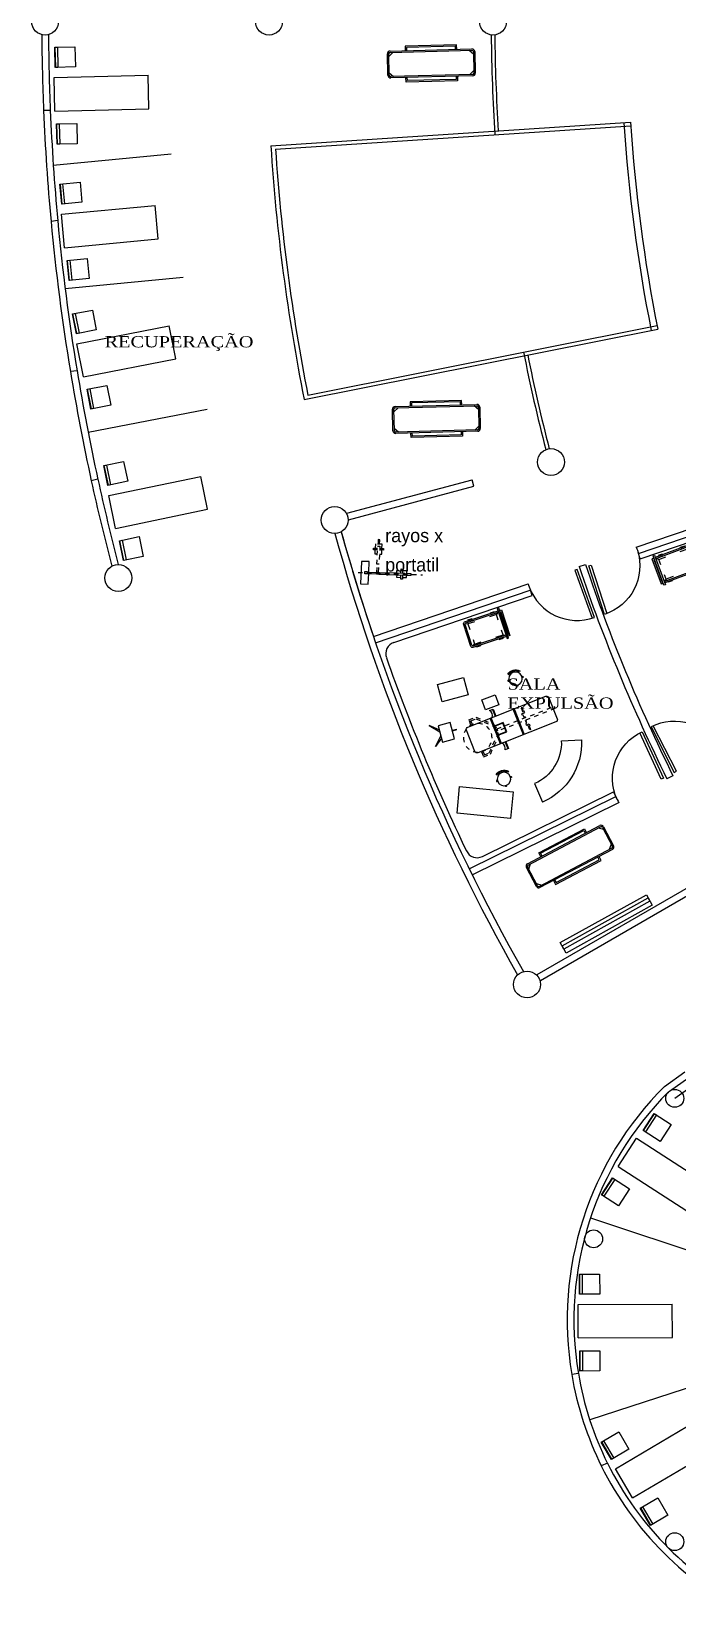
# Model space of a CAD drawing. Header units: millimetres. Extents: x 9 to 248, y 25 to 124.
# Drawn here: x 163.39 to 177.8, y 44.58 to 79.94 of the extents above; entities that cross this region are included whole.
import ezdxf

# ---------------------------------------------------------------- set-up
doc = ezdxf.new("R2010")
doc.units = ezdxf.units.MM
doc.header["$LTSCALE"] = 0.8
doc.header["$MEASUREMENT"] = 0
for name, pattern in [('ACAD_ISO08W100', [36, 24, -3, 6, -3]), ('DIVIDE5', [0.24, 0.12, -0.04, 0, -0.04, 0, -0.04]), ('DOT6', [0.02, 0, -0.02]), ('HIDDE30', [0.048, 0.03, -0.018])]:
    doc.linetypes.add(name, pattern=pattern)
for name, color, linetype in [('CANCELERIA', 30, 'Continuous'), ('COLUMNAS', 5, 'Continuous'), ('EJES', 1, 'ACAD_ISO08W100'), ('letrero', 4, 'Continuous'), ('MUEBLES', 2, 'Continuous'), ('MUROS', 6, 'Continuous')]:
    doc.layers.add(name, color=color, linetype=linetype)
doc.layers.add('LUMINARIAS', color=7, linetype='Continuous', lineweight=30)
doc.styles.add('Estilo 01', font='times.ttf', dxfattribs={"width": 1.2})
doc.styles.get("Standard").update_dxf_attribs({"font": 'bgothl.ttf'})
doc.linetypes.add('ZIGZAG', pattern='A,0.00254,-5.08,[131,ltypeshp.shx,S=5.08,R=0,X=-5.08,Y=0],-10.16,[131,ltypeshp.shx,S=5.08,R=180,X=5.08,Y=0],-5.08', length=20.32254)

# ---------------------------------------------------------------- blocks, each defined once
blk = doc.blocks.new('COLUMNA')
at = {"layer": 'COLUMNAS', "ltscale": 0.15}
blk.add_circle((78.551, 72.792), 0.3, dxfattribs=at)
blk = doc.blocks.new('SILLA')
at = {"layer": 'MUEBLES', "ltscale": 0.15}
for points in [[(245.006, 69.762), (245.231, 70.152), (244.841, 70.377), (244.616, 69.987)], [(245.035, 69.814), (244.646, 70.039), (244.621, 69.995), (245.01, 69.77)]]:
    blk.add_lwpolyline(points, close=True, dxfattribs=at)
blk = doc.blocks.new('CAMA')
at = {"layer": 'MUEBLES', "ltscale": 0.15}
for p, q in [((245.018, 69.714), (246.068, 71.533)), ((246.068, 71.533), (246.718, 71.158)), ((245.668, 69.339), (246.718, 71.158)), ((245.018, 69.714), (245.668, 69.339))]:
    blk.add_line(p, q, dxfattribs=at)
blk = doc.blocks.new('36211306')
for p, q in [((0.74, -0.56), (0.74, 0)), ((0.76, 0), (0.76, -0.56)), ((1.154, 0.15), (1.154, 0)), ((1.26, 0), (1.26, -0.56)), ((1.154, -0.71), (1.154, -0.56))]:
    blk.add_line(p, q)
blk.add_lwpolyline([(0.05, -0.56, -0.414214), (0, -0.51), (0, -0.05, -0.414214), (0.05, 0), (1.75, 0, -0.414214), (1.8, -0.05), (1.8, -0.51, -0.414214), (1.75, -0.56)], format="xyb", close=True)
blk.add_lwpolyline([(1.24, 0), (1.24, -0.18), (1.05, -0.18), (1.05, -0.38), (1.24, -0.38), (1.24, -0.56)])
for points in [[(1.14, 0), (1.14, 0.15), (1.219, 0.15, 0.351), (1.219, 0, 0.351)], [(1.219, -0.56, 0.351), (1.219, -0.71), (1.14, -0.71), (1.14, -0.56)]]:
    blk.add_lwpolyline(points, format="xyb")
blk.add_lwpolyline([(1.24, -0.19), (1.06, -0.19), (1.06, -0.37), (1.24, -0.37)], close=True)
blk = doc.blocks.new('MUE-107')
at = {"color": 0, "linetype": 'ByBlock'}
for p, q in [((0.4, 0.4), (1.55, 0.4)), ((0.4, 0.3), (0.4, 0.4)), ((0.43, 0.37), (1.52, 0.37)), ((0.43, 0.3), (0.43, 0.37)), ((1.52, 0.37), (1.52, 0.3)), ((1.55, 0.4), (1.55, 0.3)), ((0, -0.24), (0, 0.24)), ((0.03, 0.183), (0.125, 0.27)), ((0.03, -0.24), (0.03, 0.24)), ((0.06, 0.3), (1.89, 0.3)), ((0.06, 0.27), (1.89, 0.27)), ((1.92, 0.183), (1.825, 0.27)), ((1.92, 0.24), (1.92, -0.24)), ((1.95, 0.24), (1.95, -0.24)), ((0.03, -0.183), (0.125, -0.27)), ((1.89, -0.27), (0.06, -0.27)), ((1.89, -0.3), (0.06, -0.3)), ((0.4, -0.3), (0.4, -0.4)), ((0.43, -0.3), (0.43, -0.37)), ((1.52, -0.37), (1.52, -0.3)), ((1.55, -0.4), (1.55, -0.3)), ((1.92, -0.183), (1.825, -0.27)), ((0.4, -0.4), (1.55, -0.4)), ((0.43, -0.37), (1.52, -0.37))]:
    blk.add_line(p, q, dxfattribs=at)
for centre, radius, start, end in [((0.06, 0.24), 0.06, 90, 180), ((0.06, 0.24), 0.03, 90, 180), ((1.89, 0.24), 0.06, 0, 90), ((1.89, 0.24), 0.03, 360, 90), ((0.06, -0.24), 0.06, 180, 270), ((0.06, -0.24), 0.03, 180, 270), ((1.89, -0.24), 0.03, 270, 0), ((1.89, -0.24), 0.06, 270, 0)]:
    blk.add_arc(centre, radius, start, end, dxfattribs=at)
blk = doc.blocks.new('31080052')
for p, q in [((-0.087, 0.152), (-0.087, 0.122)), ((-0.075, 0.158), (-0.075, 0.13)), ((-0.013, 0.175), (-0.013, 0.149)), ((0.012, 0.149), (0.012, 0.175)), ((0.075, 0.158), (0.075, 0.13)), ((0.088, 0.152), (0.088, 0.122))]:
    blk.add_line(p, q)
for points in [[(-0.149, 0.012), (-0.163, 0.012, 1), (-0.163, -0.013), (-0.149, -0.013)], [(0.149, 0.012), (0.163, 0.012, -1), (0.163, -0.013), (0.149, -0.013)], [(-0.013, -0.149), (-0.013, -0.163, 1), (0.012, -0.163), (0.012, -0.149)]]:
    blk.add_lwpolyline(points, format="xyb")
blk.add_lwpolyline([(0.124, 0.124), (0.141, 0.141, 0.414214), (-0.141, 0.141), (-0.124, 0.124, -0.414214)], format="xyb", close=True)
blk.add_circle((0, 0), 0.15)
blk = doc.blocks.new('LAMPARA-S-SOM')
at = {"linetype": 'HIDDE30', "ltscale": 3}
for p, q in [((-0.355, 0.453), (-0.189, 0.453)), ((-0.355, 0.331), (-0.355, 0.453)), ((-0.321, 0.419), (-0.203, 0.419)), ((-0.321, 0.331), (-0.321, 0.419)), ((-0.203, 0.419), (0.194, 0.036)), ((-0.189, 0.453), (0.244, 0.036)), ((-0.355, -0.309), (-0.355, -0.432)), ((-0.321, -0.309), (-0.321, -0.398)), ((-0.203, -0.398), (0.194, -0.015)), ((-0.189, -0.432), (0.244, -0.015)), ((-0.355, -0.432), (-0.189, -0.432)), ((-0.321, -0.398), (-0.203, -0.398))]:
    blk.add_line(p, q, dxfattribs=at)
blk.add_lwpolyline([(0.156, 0.038), (0.156, -0.016), (1.524, -0.018), (1.524, 0.036)], close=True, dxfattribs=at)
for points in [[(0.812, 0.037), (0.812, 0.109), (0.794, 0.109), (0.794, 0.145), (0.812, 0.145), (0.83, 0.145), (0.866, 0.145), (0.866, 0.181), (0.848, 0.181), (0.848, 0.271), (0.83, 0.271), (0.83, 0.037)], [(0.812, -0.017), (0.812, -0.089), (0.794, -0.089), (0.794, -0.125), (0.812, -0.125), (0.83, -0.125), (0.866, -0.125), (0.866, -0.161), (0.848, -0.161), (0.848, -0.251), (0.83, -0.251), (0.83, -0.017)]]:
    blk.add_lwpolyline(points, dxfattribs=at)
blk.add_circle((-0.32, 0.011), 0.32, dxfattribs=at)
blk = doc.blocks.new('TRIPIE')
at = {"ltscale": 0.15}
for points in [[(-0.171, 0.048), (-0.341, 0.192), (-0.171, -0.002)], [(-0.171, -0.146), (-0.363, -0.295), (-0.171, -0.095)], [(0.11, -0.043), (0.21, -0.046), (0.11, -0.057)]]:
    blk.add_lwpolyline(points, dxfattribs=at)
blk.add_lwpolyline([(-0.171, 0.138), (0.11, 0.138), (0.11, -0.235), (-0.171, -0.235)], close=True)
blk = doc.blocks.new('MESA-RIÑON')
at = {"ltscale": 0.15}
for p, q in [((-0.746, 0.524), (-0.585, 0.944)), ((-0.108, -0.406), (0.342, -0.406))]:
    blk.add_line(p, q, dxfattribs=at)
for radius in [1.446, 0.996]:
    blk.add_arc((-1.105, -0.406), radius, 0, 68.9373, dxfattribs=at)
blk = doc.blocks.new('PUERTA')
blk.add_lwpolyline([(-0.95, 0.948), (-0.95, -0.002), (-0.902, -0.002), (-0.902, 0.947)])
at = {"ltscale": 0.15}
blk.add_arc((-0.95, -0.002), 0.95, 0.0972, 90, dxfattribs=at)
blk = doc.blocks.new('RAYOS-X')
at = {"linetype": 'DIVIDE5'}
blk.add_line((0.408, 0.558), (-1.029, 0.548), dxfattribs=at)
for p, q in [((-0.054, 0.572), (-0.229, 0.571)), ((-0.053, 0.537), (-0.228, 0.536)), ((0.206, 0.574), (-0.004, 0.572)), ((0.207, 0.539), (-0.003, 0.537))]:
    blk.add_line(p, q)
at = {"linetype": 'HIDDE30'}
for p, q in [((-0.046, 0.53), (-0.045, 0.355)), ((-0.011, 0.53), (-0.01, 0.355))]:
    blk.add_line(p, q, dxfattribs=at)
for points in [[(0.172, 0.539), (0.173, 0.306), (0.345, 0.307), (0.342, 0.807), (0.17, 0.806), (0.171, 0.574)], [(-0.679, 0.568), (-0.779, 0.568), (-0.778, 0.533), (-0.678, 0.533)], [(-0.584, 0.626), (-0.679, 0.626), (-0.678, 0.476), (-0.583, 0.476)], [(-0.584, 0.576), (-0.584, 0.661), (-0.549, 0.662), (-0.549, 0.577)], [(-0.548, 0.527), (-0.548, 0.437), (-0.583, 0.437), (-0.583, 0.526)], [(-0.454, 0.577), (-0.454, 0.627), (-0.549, 0.627)], [(-0.453, 0.527), (-0.453, 0.477), (-0.548, 0.477)]]:
    blk.add_lwpolyline(points)
for points in [[(-0.229, 0.579), (-0.228, 0.529), (-0.633, 0.526), (-0.634, 0.576)], [(-0.054, 0.58), (-0.004, 0.58), (-0.003, 0.53), (-0.053, 0.53)], [(0.206, 0.581), (0.256, 0.582), (0.257, 0.532), (0.207, 0.531)]]:
    blk.add_lwpolyline(points, close=True)
at = {"linetype": 'DOT6'}
blk.add_lwpolyline([(-0.053, 0.53), (-0.054, 0.58), (-0.004, 0.58), (-0.003, 0.53)], close=True, dxfattribs=at)
at = {"linetype": 'HIDDE30'}
blk.add_lwpolyline([(-0.052, 0.355), (-0.002, 0.355), (0, -0.05), (-0.05, -0.05)], close=True, dxfattribs=at)
for points in [[(-0.05, 0), (-0.135, -0.001), (-0.135, 0.034), (-0.05, 0.035)], [(-0.051, 0.13), (-0.101, 0.129), (-0.1, 0.034)], [(-0.1, -0.001), (-0.099, -0.096), (0.051, -0.095), (0.05, 0)], [(-0.001, 0.13), (0.049, 0.13), (0.05, 0.035)], [(0, 0.035), (0.089, 0.036), (0.089, 0.001), (0, 0)], [(-0.042, -0.095), (-0.041, -0.195), (-0.006, -0.195), (-0.007, -0.095)]]:
    blk.add_lwpolyline(points, dxfattribs=at)
blk = doc.blocks.new('CARRITO')
at = {"ltscale": 0.15}
for p, q in [((-0.151, 0.302), (-0.159, 0.337)), ((0.32, 0.302), (0.324, 0.337)), ((-0.151, -0.368), (-0.188, -0.426)), ((0.32, -0.368), (0.353, -0.426))]:
    blk.add_line(p, q, dxfattribs=at)
for points in [[(0.382, -0.426), (0.382, 0.359, 0.414214), (0.346, 0.395), (-0.181, 0.395, 0.414214), (-0.218, 0.359), (-0.218, -0.426)], [(0.353, -0.426), (0.353, 0.337, 0.414214), (0.324, 0.366), (-0.159, 0.366, 0.414214), (-0.188, 0.337), (-0.188, -0.426)]]:
    blk.add_lwpolyline(points, format="xyb")
for points in [[(-0.235, 0.282), (-0.218, 0.282), (-0.218, 0.185), (-0.235, 0.185)], [(0.399, 0.282), (0.382, 0.282), (0.382, 0.185), (0.399, 0.185)], [(-0.235, -0.349), (-0.218, -0.349), (-0.218, -0.253), (-0.235, -0.253)], [(0.399, -0.349), (0.382, -0.349), (0.382, -0.253), (0.399, -0.253)], [(-0.273, -0.426), (0.431, -0.426), (0.431, -0.459), (-0.273, -0.459)]]:
    blk.add_lwpolyline(points, close=True)
for points in [[(-0.151, 0.145), (-0.151, 0.302), (-0.02, 0.302)], [(0.213, 0.302), (0.32, 0.302), (0.32, 0.145)], [(-0.02, -0.368), (-0.151, -0.368), (-0.151, -0.201)], [(0.32, -0.201), (0.32, -0.368), (0.213, -0.368)], [(-0.218, -0.459), (-0.218, -0.505), (0.382, -0.505), (0.382, -0.459)], [(-0.188, -0.459), (-0.188, -0.475), (0.353, -0.475), (0.353, -0.459)]]:
    blk.add_lwpolyline(points)
blk = doc.blocks.new('columna0001')
at = {"layer": 'COLUMNAS', "ltscale": 0.15}
blk.add_circle((0, 0), 0.2, dxfattribs=at)

msp = doc.modelspace()

# ---------------------------------------------------------------- linework, layer by layer
at = {"layer": 'CANCELERIA', "ltscale": 0.15}
for centre, radius, start, end in [((211.719, 80.168), 48.108, 182.3689, 185.3241), ((211.719, 80.168), 47.958, 182.3689, 185.3241), ((211.719, 80.172), 48.108, 189.3575, 192.3127), ((211.719, 80.172), 47.958, 189.3575, 192.3127), ((182.694, 51.175), 7.35, 189.5155, 206.4082), ((182.694, 51.175), 7.2, 189.5155, 206.4082)]:
    msp.add_arc(centre, radius, start, end, dxfattribs=at)
at = {"layer": 'COLUMNAS', "ltscale": 0.15}
msp.add_circle((177.745, 56.124), 0.2, dxfattribs=at)
at = {"layer": 'EJES', "linetype": 'ByBlock', "ltscale": 0.15}
msp.add_line((184.818, 61.135), (177.745, 56.124), dxfattribs=at)
at = {"layer": 'MUEBLES'}
for p, q in [((168.725, 77.39), (176.758, 77.917)), ((168.83, 77.317), (176.763, 77.837)), ((169.471, 71.728), (177.366, 73.299)), ((169.553, 71.826), (177.351, 73.377))]:
    msp.add_line(p, q, dxfattribs=at)
at = {"layer": 'MUEBLES', "linetype": 'ZIGZAG', "ltscale": 0.01}
for p, q in [((166.501, 77.206), (163.869, 76.951)), ((166.766, 74.453), (164.134, 74.198)), ((167.302, 71.507), (164.648, 70.989)), ((175.866, 53.457), (179.376, 52.287)), ((179.366, 50.092), (175.848, 48.948))]:
    msp.add_line(p, q, dxfattribs=at)
at = {"layer": 'MUEBLES', "ltscale": 0.15}
for p, q in [((176.974, 68.173), (180.066, 69.223)), ((176.974, 68.173), (176.935, 68.287)), ((171.472, 66.305), (174.559, 67.353)), ((174.559, 67.353), (174.521, 67.467)), ((173.453, 61.524), (176.377, 62.967)), ((176.377, 62.967), (176.43, 62.859))]:
    msp.add_line(p, q, dxfattribs=at)
at = {"layer": 'MUEBLES'}
for points in [[(172.45, 65.366), (173.03, 65.521), (173.134, 65.135), (172.554, 64.979)], [(173.734, 65.135), (173.817, 64.909), (173.516, 64.799), (173.434, 65.025)], [(172.883, 62.488), (172.94, 63.085), (174.135, 62.971), (174.077, 62.373)], [(177.112, 60.669), (177.192, 60.526), (175.269, 59.456), (175.189, 59.6)], [(177.152, 60.598), (177.242, 60.435), (175.319, 59.365), (175.229, 59.528)]]:
    msp.add_lwpolyline(points, close=True, dxfattribs=at)
at = {"layer": 'MUEBLES', "ltscale": 0.15}
for centre, radius, start, end in [((211.686, 80.166), 38.04, 180.4481, 183.8102), ((211.686, 80.166), 37.96, 180.4485, 183.6896), ((211.686, 80.166), 43.05, 183.6968, 191.3032), ((211.686, 80.166), 42.95, 183.8034, 191.1966), ((211.686, 80.166), 38.04, 191.1898, 194.5519), ((211.686, 80.166), 37.96, 191.3104, 194.5515), ((171.558, 66.052), 0.267, 108.7555, 199.3782), ((211.686, 80.166), 42.805, 199.3782, 205.6327), ((173.335, 61.764), 0.267, 205.6327, 296.2555)]:
    msp.add_arc(centre, radius, start, end, dxfattribs=at)
at = {"layer": 'MUEBLES'}
for radius in [35.15, 35]:
    msp.add_arc((211.686, 80.166), radius, 183.6845, 191.3155, dxfattribs=at)
at = {"layer": 'MUROS', "ltscale": 0.15}
for p, q in [((163.802, 78.184), (163.652, 78.18)), ((163.967, 75.723), (163.818, 75.704)), ((164.399, 72.37), (164.25, 72.35)), ((164.863, 69.948), (164.717, 69.913)), ((170.421, 69.187), (173.223, 69.937)), ((170.46, 69.042), (173.261, 69.793)), ((173.261, 69.793), (173.223, 69.937)), ((176.886, 68.432), (180.484, 69.654)), ((176.934, 68.29), (180.39, 69.463)), ((175.607, 67.998), (175.75, 68.046)), ((171.015, 66.439), (174.471, 67.613)), ((171.063, 66.297), (174.519, 67.47)), ((177.705, 63.325), (177.571, 63.259)), ((173.154, 61.248), (176.428, 62.862)), ((173.221, 61.114), (176.494, 62.728)), ((178.48, 61.081), (174.669, 58.881)), ((178.555, 60.951), (174.744, 58.751)), ((175.594, 49.983), (175.446, 49.957)), ((176.243, 47.979), (176.105, 47.92))]:
    msp.add_line(p, q, dxfattribs=at)
at = {"layer": 'MUROS'}
for p, q in [((177.517, 56.391), (177.972, 56.714)), ((177.628, 56.286), (178.059, 56.592))]:
    msp.add_line(p, q, dxfattribs=at)
at = {"layer": 'MUROS', "ltscale": 0.15}
for centre, radius, start, end in [((211.686, 80.166), 48.075, 180.3465, 182.3679), ((211.686, 80.166), 47.925, 180.347, 182.3706), ((211.686, 80.166), 48.075, 185.3251, 189.3565), ((211.686, 80.166), 47.925, 185.3198, 189.3618), ((211.686, 80.166), 48.075, 192.3137, 194.6535), ((211.686, 80.166), 47.925, 192.311, 194.653), ((211.686, 80.166), 43.075, 195.3867, 209.6133), ((211.686, 80.166), 42.925, 195.3874, 209.6126), ((211.686, 80.166), 42.925, 195.3874, 198.6499), ((211.686, 80.166), 36.725, 198.633, 198.867), ((211.686, 80.166), 38.075, 198.6371, 206.3629), ((211.686, 80.166), 37.925, 198.6367, 206.3633), ((211.686, 80.166), 39.275, 198.6371, 198.8594), ((211.686, 80.166), 39.275, 206.1406, 206.3629), ((182.694, 51.175), 7.35, 134.788, 189.5333), ((182.694, 51.175), 7.2, 135, 189.5238), ((182.694, 51.175), 7.35, 206.286, 243.7884), ((182.694, 51.175), 7.2, 206.3515, 243.7516)]:
    msp.add_arc(centre, radius, start, end, dxfattribs=at)

# ---------------------------------------------------------------- block references
at = {"layer": 'CANCELERIA', "ltscale": 0.15, "yscale": 1.2, "zscale": 1.2}
for p, xscale, rotation in [((176.91, 68.361), -1.2, 197.8890414914413), ((174.495, 67.541), 1.2, 200.0625852094142), ((178.748, 63.923), 1.2, 27.1109585085482), ((176.461, 62.795), -1.2, 24.93741479057531)]:
    msp.add_blockref('PUERTA', p, dxfattribs=dict(at, xscale=xscale, rotation=rotation))
at = {"layer": 'COLUMNAS'}
for name, p, rotation in [('COLUMNA', (242.237, 152.958), 180), ('COLUMNA', (247.237, 152.958), 180), ('COLUMNA', (252.237, 152.958), 180), ('COLUMNA', (232.016, 160.973), 195), ('COLUMNA', (227.186, 159.679), 195), ('COLUMNA', (222.356, 158.385), 195), ('COLUMNA', (206.078, 160.981), 210.0000000000001), ('columna0001', (175.933, 52.986), 269.9999999999992), ('columna0001', (177.745, 46.225), 269.9999999999992)]:
    msp.add_blockref(name, p, dxfattribs=dict(at, rotation=rotation))
at = {"layer": 'MUEBLES', "xscale": -1}
for name, p, rotation in [('CAMA', (-14.707, -103.47), 241.3633818039475), ('SILLA', (-14.746, -102.01), 241.3633818039475), ('SILLA', (-14.706, -103.723), 241.3633818039475), ('CAMA', (-1.051, -118.821), 245.4618863906173), ('SILLA', (-1.194, -117.368), 245.4618863906173), ('SILLA', (-1.032, -119.073), 245.4618863906173), ('CAMA', (18.789, -136.694), 250.9821872647664), ('SILLA', (18.506, -135.261), 250.9821872647664), ('SILLA', (18.832, -136.943), 250.9821872647664), ('SILLA', (21.96, -140.544), 251.7341370768477), ('CAMA', (22.262, -141.972), 251.7341370768477), ('SILLA', (22.308, -142.221), 251.7341370768477), ('31080052', (174.189, 65.493), 15.16449499530409), ('31080052', (173.932, 63.254), 15.16449499530409), ('SILLA', (-72.59, 6.216), 207.1140557763673), ('CAMA', (-73.379, 4.987), 207.1140557763673), ('SILLA', (-73.52, 4.777), 207.1140557763673), ('CAMA', (-6.62, -127.251), 240.2163752199658), ('SILLA', (-6.63, -125.791), 240.2163752199658), ('SILLA', (-6.624, -127.504), 240.2163752199658), ('CAMA', (109.561, -198.502), 270.5772115510489), ('SILLA', (108.815, -197.247), 270.5772115510489), ('SILLA', (109.686, -198.722), 270.5772115510489)]:
    msp.add_blockref(name, p, dxfattribs=dict(at, rotation=rotation))
at = {"layer": 'MUEBLES'}
for p, rotation in [((173.285, 79.256), 181.4591208136782), ((173.397, 71.319), 181.4591208136782), ((174.543, 61.067), 27.78948011852744)]:
    msp.add_blockref('MUE-107', p, dxfattribs=dict(at, rotation=rotation))
at = {"layer": 'MUEBLES', "ltscale": 0.15}
for name, p, rotation in [('RAYOS-X', (171.108, 68.405), 177.4771643373182), ('CARRITO', (177.785, 68.143), 290.3423874316812)]:
    msp.add_blockref(name, p, dxfattribs=dict(at, rotation=rotation))
at = {"layer": 'MUEBLES', "ltscale": 0.15, "xscale": -1}
for name, p, rotation in [('CARRITO', (173.462, 66.666), 108.1035686608333), ('LAMPARA-S-SOM', (173.639, 64.302), 201.4950395331503), ('TRIPIE', (172.686, 64.257), 195.0054655405467), ('MESA-RIÑON', (175.339, 63.708), 182.4925569360095)]:
    msp.add_blockref(name, p, dxfattribs=dict(at, rotation=rotation))
at = {"layer": 'MUEBLES', "xscale": 1.1, "yscale": 1.1, "zscale": 1.1, "rotation": 201.56220625867}
msp.add_blockref('36211306', (175.142, 64.548), dxfattribs=at)

# ---------------------------------------------------------------- texts
at = {"layer": 'letrero', "color": 0, "ltscale": 0.15}
for s, p in [('rayos x ', (171.28, 68.541)), ('portatil', (171.28, 67.888))]:
    msp.add_text(s, height=0.3, dxfattribs=at).set_placement(p)
at = {"layer": 'LUMINARIAS', "ltscale": 0.15, "style": 'Estilo 01', "width": 1.2}
for s, p in [('RECUPERAÇÃO', (165.014, 72.892)), ('SALA', (174.011, 65.249)), ('EXPULSÃO', (174.011, 64.824))]:
    msp.add_text(s, height=0.25, dxfattribs=at).set_placement(p)

doc.saveas('drawing.dxf')
